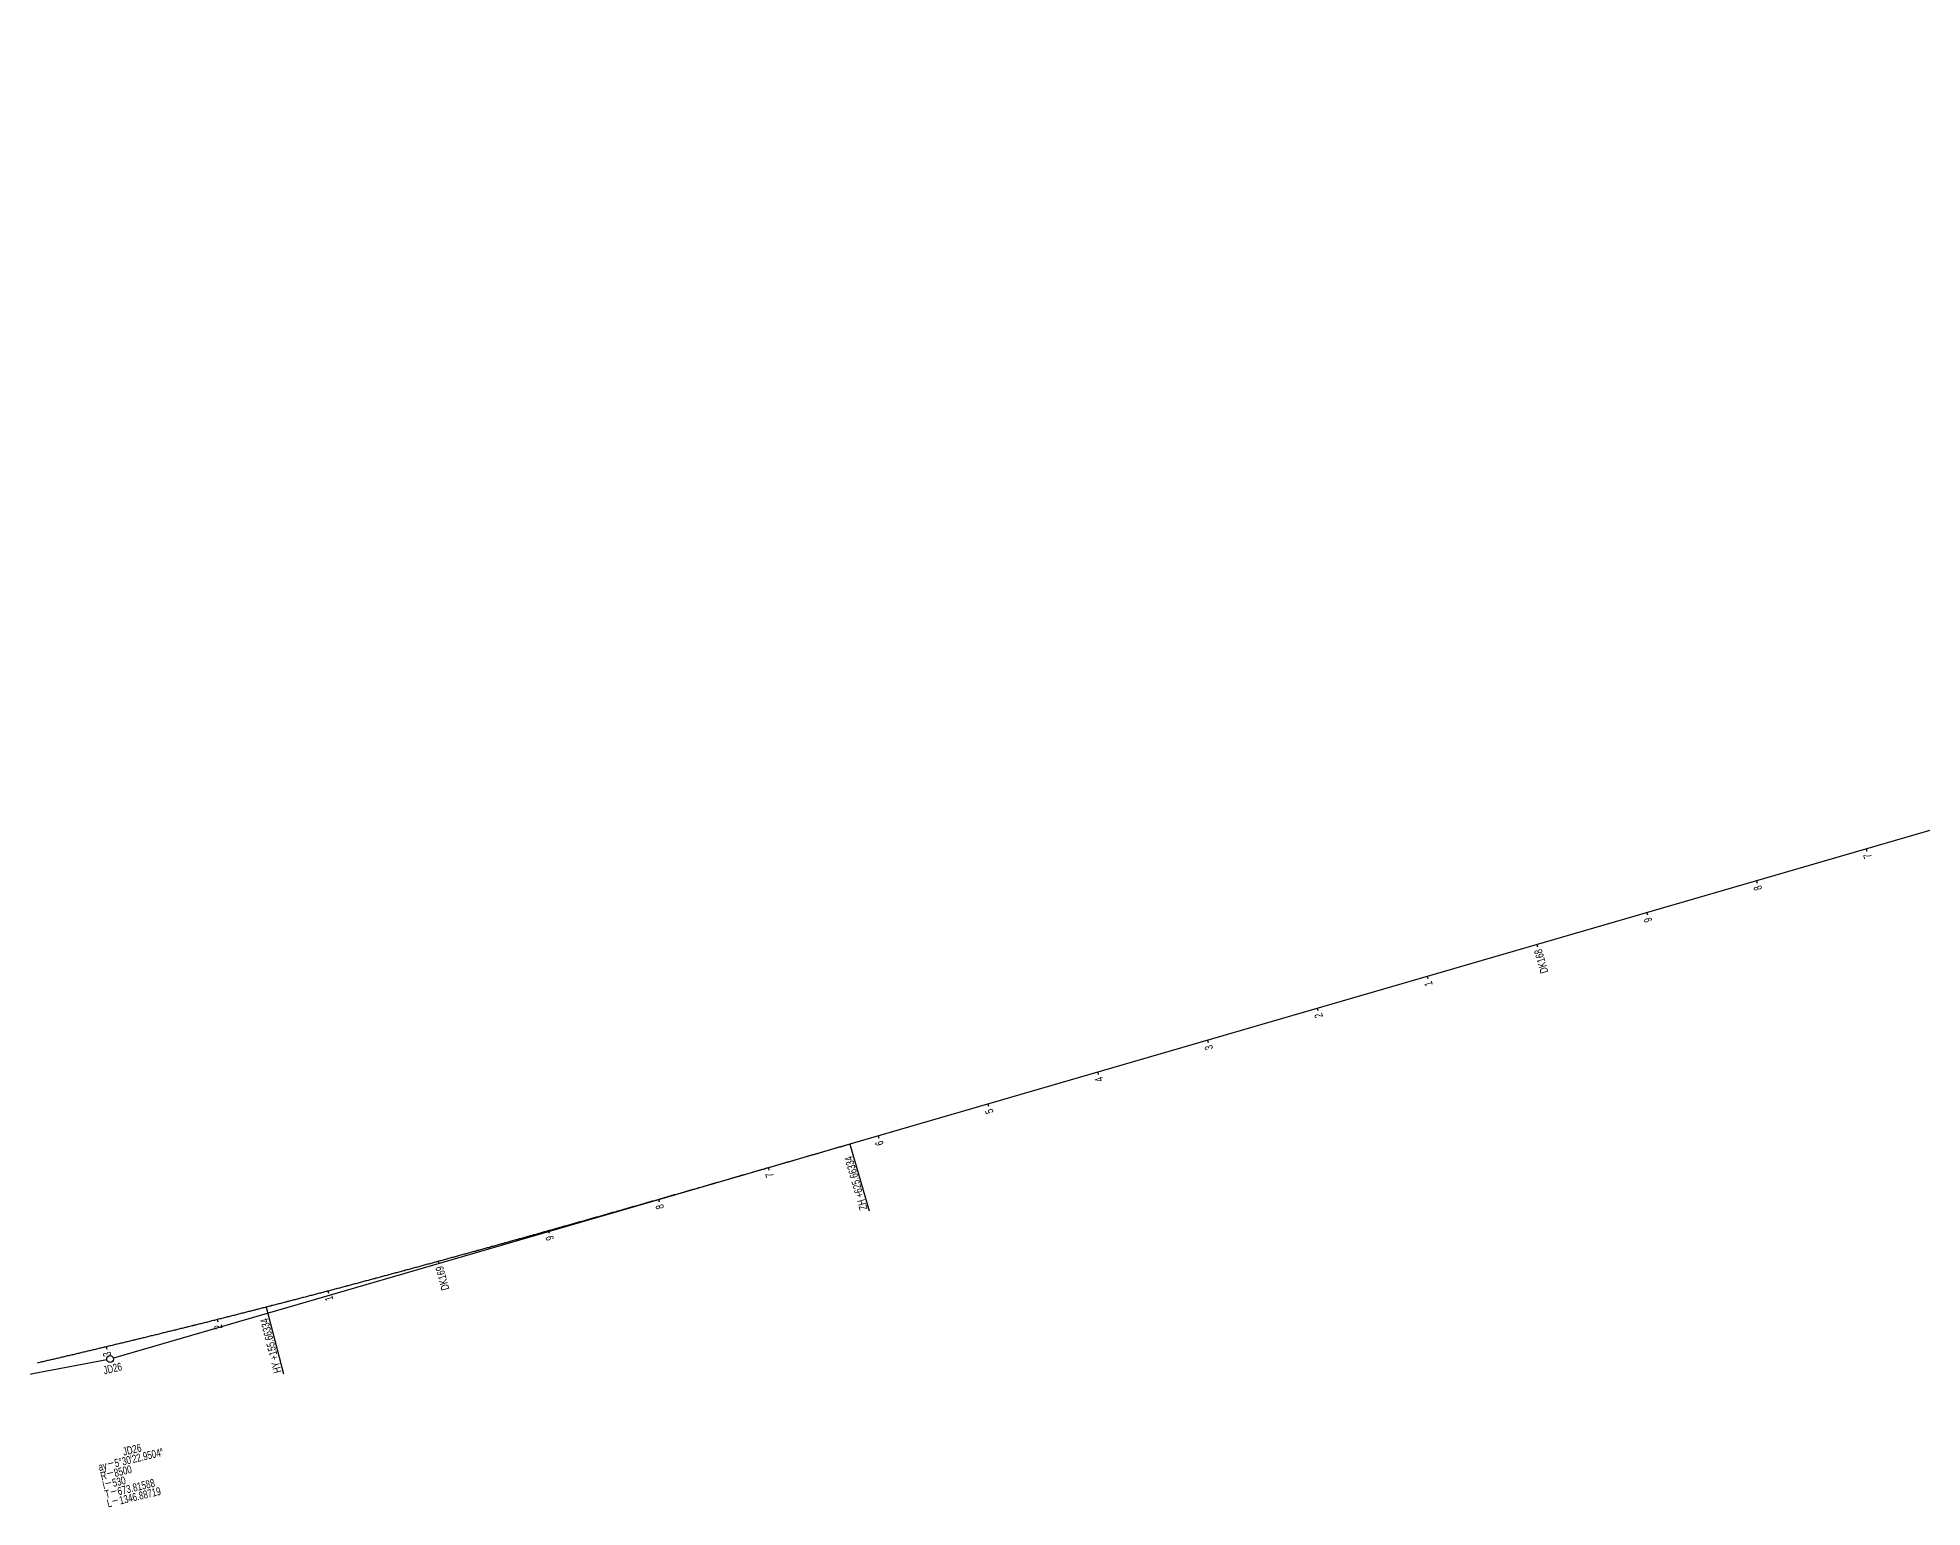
# Model space of a CAD drawing. Header units: millimetres. Extents: x 497834 to 621495, y 3353175 to 3430424.
# Drawn here: x 521918 to 523566, y 3370167 to 3371452 of the extents above; entities that cross this region are included whole.
import ezdxf

# ---------------------------------------------------------------- set-up
doc = ezdxf.new("R2010")
doc.units = ezdxf.units.MM
for name, color, linetype in [('dl6', 7, 'Continuous'), ('沪乍杭打线-0.0-200.8段-施工系转设计系成果-2000坐标系-左线_中线_交点', 7, 'Continuous'), ('沪乍杭打线-0.0-200.8段-施工系转设计系成果-2000坐标系-左线_五大桩', 7, 'Continuous'), ('沪乍杭打线-0.0-200.8段-施工系转设计系成果-2000坐标系-左线_曲线资料', 7, 'Continuous'), ('沪乍杭打线-0.0-200.8段-施工系转设计系成果-2000坐标系-左线_里程', 7, 'Continuous')]:
    doc.layers.add(name, color=color, linetype=linetype)
doc.styles.add('PM_LC', font='slromans.shx', dxfattribs={"width": 0.75, "bigfont": 'hztxt.shx'})
doc.styles.add('PM_QX', font='slromans.shx', dxfattribs={"width": 0.75, "bigfont": 'hztxt.shx'})

msp = doc.modelspace()

# ---------------------------------------------------------------- linework, layer by layer
at = {"layer": 'dl6', "color": 3, "linetype": 'Continuous', "ltscale": 2, "flags": 128}
msp.add_lwpolyline([(525959.3, 3371452), (522628.1, 3370484.4), (522627.1, 3370484.1), (522626.1, 3370483.8), (522625.2, 3370483.5), (522624.2, 3370483.2), (522623.3, 3370483), (522622.3, 3370482.7), (522621.3, 3370482.4), (522620.4, 3370482.1), (522619.4, 3370481.8), (522618.5, 3370481.6), (522617.5, 3370481.3), (522616.5, 3370481), (522615.6, 3370480.7), (522614.6, 3370480.4), (522613.7, 3370480.2), (522612.7, 3370479.9), (522611.7, 3370479.6), (522610.8, 3370479.3), (522609.8, 3370479.1), (522608.9, 3370478.8), (522607.9, 3370478.5), (522606.9, 3370478.2), (522606, 3370477.9), (522605, 3370477.7), (522604.1, 3370477.4), (522603.1, 3370477.1), (522602.1, 3370476.8), (522601.2, 3370476.5), (522600.2, 3370476.3), (522599.3, 3370476), (522598.3, 3370475.7), (522597.3, 3370475.4), (522596.4, 3370475.1), (522595.4, 3370474.9), (522594.4, 3370474.6), (522593.5, 3370474.3), (522592.5, 3370474), (522591.6, 3370473.8), (522590.6, 3370473.5), (522589.6, 3370473.2), (522588.7, 3370472.9), (522587.7, 3370472.6), (522586.8, 3370472.4), (522585.8, 3370472.1), (522584.8, 3370471.8), (522583.9, 3370471.5), (522582.9, 3370471.2), (522582, 3370471), (522581, 3370470.7), (522580, 3370470.4), (522579.1, 3370470.1), (522578.1, 3370469.9), (522577.2, 3370469.6), (522576.2, 3370469.3), (522575.2, 3370469), (522574.3, 3370468.7), (522573.3, 3370468.5), (522572.4, 3370468.2), (522571.4, 3370467.9), (522570.4, 3370467.6), (522569.5, 3370467.3), (522568.5, 3370467.1), (522567.6, 3370466.8), (522566.6, 3370466.5), (522565.6, 3370466.2), (522564.7, 3370466), (522563.7, 3370465.7), (522562.8, 3370465.4), (522561.8, 3370465.1), (522560.8, 3370464.8), (522559.9, 3370464.6), (522558.9, 3370464.3), (522558, 3370464), (522557, 3370463.7), (522556, 3370463.4), (522555.1, 3370463.2), (522554.1, 3370462.9), (522553.2, 3370462.6), (522552.2, 3370462.3), (522551.2, 3370462.1), (522550.3, 3370461.8), (522549.3, 3370461.5), (522548.3, 3370461.2), (522547.4, 3370460.9), (522546.4, 3370460.7), (522545.5, 3370460.4), (522544.5, 3370460.1), (522543.5, 3370459.8), (522542.6, 3370459.6), (522541.6, 3370459.3), (522540.7, 3370459), (522539.7, 3370458.7), (522538.7, 3370458.4), (522537.8, 3370458.2), (522536.8, 3370457.9), (522535.9, 3370457.6), (522534.9, 3370457.3), (522533.9, 3370457.1), (522533, 3370456.8), (522532, 3370456.5), (522531.1, 3370456.2), (522530.1, 3370455.9), (522529.1, 3370455.7), (522528.2, 3370455.4), (522527.2, 3370455.1), (522526.3, 3370454.8), (522525.3, 3370454.6), (522524.3, 3370454.3), (522523.4, 3370454), (522522.4, 3370453.7), (522521.5, 3370453.4), (522520.5, 3370453.2), (522519.5, 3370452.9), (522518.6, 3370452.6), (522517.6, 3370452.3), (522516.6, 3370452.1), (522515.7, 3370451.8), (522514.7, 3370451.5), (522513.8, 3370451.2), (522512.8, 3370450.9), (522511.8, 3370450.7), (522510.9, 3370450.4), (522509.9, 3370450.1), (522509, 3370449.8), (522508, 3370449.6), (522507, 3370449.3), (522506.1, 3370449), (522505.1, 3370448.7), (522504.2, 3370448.4), (522503.2, 3370448.2), (522502.2, 3370447.9), (522501.3, 3370447.6), (522500.3, 3370447.3), (522499.4, 3370447.1), (522498.4, 3370446.8), (522497.4, 3370446.5), (522496.5, 3370446.2), (522495.5, 3370446), (522494.5, 3370445.7), (522493.6, 3370445.4), (522492.6, 3370445.1), (522491.7, 3370444.8), (522490.7, 3370444.6), (522489.7, 3370444.3), (522488.8, 3370444), (522487.8, 3370443.7), (522486.9, 3370443.5), (522485.9, 3370443.2), (522484.9, 3370442.9), (522484, 3370442.6), (522483, 3370442.4), (522482.1, 3370442.1), (522481.1, 3370441.8), (522480.1, 3370441.5), (522479.2, 3370441.2), (522478.2, 3370441), (522477.3, 3370440.7), (522476.3, 3370440.4), (522475.3, 3370440.1), (522474.4, 3370439.9), (522473.4, 3370439.6), (522472.4, 3370439.3), (522471.5, 3370439), (522470.5, 3370438.8), (522469.6, 3370438.5), (522468.6, 3370438.2), (522467.6, 3370437.9), (522466.7, 3370437.7), (522465.7, 3370437.4), (522464.8, 3370437.1), (522463.8, 3370436.8), (522462.8, 3370436.6), (522461.9, 3370436.3), (522460.9, 3370436), (522460, 3370435.7), (522459, 3370435.5), (522458, 3370435.2), (522457.1, 3370434.9), (522456.1, 3370434.6), (522455.1, 3370434.4), (522454.2, 3370434.1), (522453.2, 3370433.8), (522452.3, 3370433.5), (522451.3, 3370433.2), (522450.3, 3370433), (522449.4, 3370432.7), (522448.4, 3370432.4), (522447.5, 3370432.1), (522446.5, 3370431.9), (522445.5, 3370431.6), (522444.6, 3370431.3), (522443.6, 3370431), (522442.6, 3370430.8), (522441.7, 3370430.5), (522440.7, 3370430.2), (522439.8, 3370429.9), (522438.8, 3370429.7), (522437.8, 3370429.4), (522436.9, 3370429.1), (522435.9, 3370428.8), (522435, 3370428.6), (522434, 3370428.3), (522433, 3370428), (522432.1, 3370427.8), (522431.1, 3370427.5), (522430.1, 3370427.2), (522429.2, 3370426.9), (522428.2, 3370426.7), (522427.3, 3370426.4), (522426.3, 3370426.1), (522425.3, 3370425.8), (522424.4, 3370425.6), (522423.4, 3370425.3), (522422.5, 3370425), (522421.5, 3370424.7), (522420.5, 3370424.5), (522419.6, 3370424.2), (522418.6, 3370423.9), (522417.6, 3370423.6), (522416.7, 3370423.4), (522415.7, 3370423.1), (522414.8, 3370422.8), (522413.8, 3370422.5), (522412.8, 3370422.3), (522411.9, 3370422), (522410.9, 3370421.7), (522409.9, 3370421.4), (522409, 3370421.2), (522408, 3370420.9), (522407.1, 3370420.6), (522406.1, 3370420.4), (522405.1, 3370420.1), (522404.2, 3370419.8), (522403.2, 3370419.5), (522402.3, 3370419.3), (522401.3, 3370419), (522400.3, 3370418.7), (522399.4, 3370418.4), (522398.4, 3370418.2), (522397.4, 3370417.9), (522396.5, 3370417.6), (522395.5, 3370417.4), (522394.6, 3370417.1), (522393.6, 3370416.8), (522392.6, 3370416.5), (522391.7, 3370416.3), (522390.7, 3370416), (522389.7, 3370415.7), (522388.8, 3370415.4), (522387.8, 3370415.2), (522386.9, 3370414.9), (522385.9, 3370414.6), (522384.9, 3370414.4), (522384, 3370414.1), (522383, 3370413.8), (522382, 3370413.5), (522381.1, 3370413.3), (522380.1, 3370413), (522379.2, 3370412.7), (522378.2, 3370412.5), (522377.2, 3370412.2), (522376.3, 3370411.9), (522375.3, 3370411.6), (522374.3, 3370411.4), (522373.4, 3370411.1), (522372.4, 3370410.8), (522371.5, 3370410.6), (522370.5, 3370410.3), (522369.5, 3370410), (522368.6, 3370409.7), (522367.6, 3370409.5), (522366.6, 3370409.2), (522365.7, 3370408.9), (522364.7, 3370408.7), (522363.8, 3370408.4), (522362.8, 3370408.1), (522361.8, 3370407.8), (522360.9, 3370407.6), (522359.9, 3370407.3), (522358.9, 3370407), (522358, 3370406.8), (522357, 3370406.5), (522356.1, 3370406.2), (522355.1, 3370405.9), (522354.1, 3370405.7), (522353.2, 3370405.4), (522352.2, 3370405.1), (522351.2, 3370404.9), (522350.3, 3370404.6), (522349.3, 3370404.3), (522348.4, 3370404.1), (522347.4, 3370403.8), (522346.4, 3370403.5), (522345.5, 3370403.2), (522344.5, 3370403), (522343.5, 3370402.7), (522342.6, 3370402.4), (522341.6, 3370402.2), (522340.7, 3370401.9), (522339.7, 3370401.6), (522338.7, 3370401.4), (522337.8, 3370401.1), (522336.8, 3370400.8), (522335.8, 3370400.6), (522334.9, 3370400.3), (522333.9, 3370400), (522332.9, 3370399.7), (522332, 3370399.5), (522331, 3370399.2), (522330.1, 3370398.9), (522329.1, 3370398.7), (522328.1, 3370398.4), (522327.2, 3370398.1), (522326.2, 3370397.9), (522325.2, 3370397.6), (522324.3, 3370397.3), (522323.3, 3370397.1), (522322.4, 3370396.8), (522321.4, 3370396.5), (522320.4, 3370396.3), (522319.5, 3370396), (522318.5, 3370395.7), (522317.5, 3370395.5), (522316.6, 3370395.2), (522315.6, 3370394.9), (522314.6, 3370394.7), (522313.7, 3370394.4), (522312.7, 3370394.1), (522311.8, 3370393.8), (522310.8, 3370393.6), (522309.8, 3370393.3), (522308.9, 3370393), (522307.9, 3370392.8), (522306.9, 3370392.5), (522306, 3370392.2), (522305, 3370392), (522304, 3370391.7), (522303.1, 3370391.4), (522302.1, 3370391.2), (522301.2, 3370390.9), (522300.2, 3370390.6), (522299.2, 3370390.4), (522298.3, 3370390.1), (522297.3, 3370389.8), (522296.3, 3370389.6), (522295.4, 3370389.3), (522294.4, 3370389), (522293.4, 3370388.8), (522292.5, 3370388.5), (522291.5, 3370388.2), (522290.6, 3370388), (522289.6, 3370387.7), (522288.6, 3370387.5), (522287.7, 3370387.2), (522286.7, 3370386.9), (522285.7, 3370386.7), (522284.8, 3370386.4), (522283.8, 3370386.1), (522282.8, 3370385.9), (522281.9, 3370385.6), (522280.9, 3370385.3), (522279.9, 3370385.1), (522279, 3370384.8), (522278, 3370384.5), (522277.1, 3370384.3), (522276.1, 3370384), (522275.1, 3370383.7), (522274.2, 3370383.5), (522273.2, 3370383.2), (522272.2, 3370382.9), (522271.3, 3370382.7), (522270.3, 3370382.4), (522269.3, 3370382.2), (522268.4, 3370381.9), (522267.4, 3370381.6), (522266.4, 3370381.4), (522265.5, 3370381.1), (522264.5, 3370380.8), (522263.6, 3370380.6), (522262.6, 3370380.3), (522261.6, 3370380), (522260.7, 3370379.8), (522259.7, 3370379.5), (522258.7, 3370379.3), (522257.8, 3370379), (522256.8, 3370378.7), (522255.8, 3370378.5), (522254.9, 3370378.2), (522253.9, 3370377.9), (522252.9, 3370377.7), (522252, 3370377.4), (522251, 3370377.2), (522250, 3370376.9), (522249.1, 3370376.6), (522248.1, 3370376.4), (522247.1, 3370376.1), (522246.2, 3370375.8), (522245.2, 3370375.6), (522244.3, 3370375.3), (522243.3, 3370375.1), (522242.3, 3370374.8), (522241.4, 3370374.5), (522240.4, 3370374.3), (522239.4, 3370374), (522238.5, 3370373.7), (522237.5, 3370373.5), (522236.5, 3370373.2), (522235.6, 3370373), (522234.6, 3370372.7), (522233.6, 3370372.4), (522232.7, 3370372.2), (522231.7, 3370371.9), (522230.7, 3370371.7), (522229.8, 3370371.4), (522228.8, 3370371.1), (522227.8, 3370370.9), (522226.9, 3370370.6), (522225.9, 3370370.4), (522224.9, 3370370.1), (522224, 3370369.8), (522223, 3370369.6), (522222, 3370369.3), (522221.1, 3370369.1), (522220.1, 3370368.8), (522219.2, 3370368.5), (522218.2, 3370368.3), (522217.2, 3370368), (522216.3, 3370367.8), (522215.3, 3370367.5), (522214.3, 3370367.2), (522213.4, 3370367), (522212.4, 3370366.7), (522211.4, 3370366.5), (522210.5, 3370366.2), (522209.5, 3370365.9), (522208.5, 3370365.7), (522207.6, 3370365.4), (522206.6, 3370365.2), (522205.6, 3370364.9), (522204.7, 3370364.7), (522203.7, 3370364.4), (522202.7, 3370364.1), (522201.8, 3370363.9), (522200.8, 3370363.6), (522199.8, 3370363.4), (522198.9, 3370363.1), (522197.9, 3370362.8), (522196.9, 3370362.6), (522196, 3370362.3), (522195, 3370362.1), (522194, 3370361.8), (522193.1, 3370361.6), (522192.1, 3370361.3), (522191.1, 3370361), (522190.2, 3370360.8), (522189.2, 3370360.5), (522188.2, 3370360.3), (522187.3, 3370360), (522186.3, 3370359.8), (522185.3, 3370359.5), (522184.4, 3370359.2), (522183.4, 3370359), (522182.4, 3370358.7), (522181.5, 3370358.5), (522180.5, 3370358.2), (522179.5, 3370358), (522178.6, 3370357.7), (522177.6, 3370357.5), (522176.6, 3370357.2), (522175.7, 3370356.9), (522174.7, 3370356.7), (522173.7, 3370356.4), (522172.8, 3370356.2), (522171.8, 3370355.9), (522170.8, 3370355.7), (522169.9, 3370355.4), (522168.9, 3370355.2), (522167.9, 3370354.9), (522167, 3370354.7), (522166, 3370354.4), (522165, 3370354.1), (522164.1, 3370353.9), (522163.1, 3370353.6), (522162.1, 3370353.4), (522161.2, 3370353.1), (522160.2, 3370352.9), (522159.2, 3370352.6), (522158.3, 3370352.4), (522157.3, 3370352.1), (522156.3, 3370351.9), (522155.4, 3370351.6), (522154.4, 3370351.4), (522153.4, 3370351.1), (522152.5, 3370350.8), (522151.5, 3370350.6), (522150.5, 3370350.3), (522149.6, 3370350.1), (522148.6, 3370349.8), (522147.6, 3370349.6), (522146.7, 3370349.3), (522145.7, 3370349.1), (522144.7, 3370348.8), (522143.7, 3370348.6), (522142.8, 3370348.3), (522141.8, 3370348.1), (522140.8, 3370347.8), (522139.9, 3370347.6), (522138.9, 3370347.3), (522137.9, 3370347.1), (522137, 3370346.8), (522136, 3370346.6), (522135, 3370346.3), (522134.1, 3370346.1), (522133.1, 3370345.8), (522132.1, 3370345.6), (522131.2, 3370345.3), (522130.2, 3370345.1), (522129.2, 3370344.8), (522128.3, 3370344.6), (522127.3, 3370344.3), (522126.3, 3370344.1), (522125.4, 3370343.8), (522124.4, 3370343.6), (522123.4, 3370343.3), (522122.5, 3370343.1), (522121.5, 3370342.8), (522120.5, 3370342.6), (522119.5, 3370342.3), (522118.6, 3370342.1), (522117.6, 3370341.8, -0.008438), (522116.6, 3370341.6), (522115.7, 3370341.3), (522114.7, 3370341.1), (522113.7, 3370340.8), (522112.8, 3370340.6), (522112.8, 3370340.6), (522111.8, 3370340.3), (522110.8, 3370340.1), (522109.9, 3370339.8), (522108.9, 3370339.6), (522107.9, 3370339.3), (522107.9, 3370339.3), (522107, 3370339.1), (522106, 3370338.8), (522105, 3370338.6), (522104, 3370338.3), (522103.1, 3370338.1), (522103.1, 3370338.1), (522102.1, 3370337.9), (522101.1, 3370337.6), (522100.2, 3370337.4), (522099.2, 3370337.1), (522098.2, 3370336.9), (522098.2, 3370336.9), (522097.3, 3370336.6), (522096.3, 3370336.4), (522095.3, 3370336.1), (522094.4, 3370335.9), (522093.4, 3370335.6), (522093.4, 3370335.6), (522092.4, 3370335.4), (522091.4, 3370335.1), (522090.5, 3370334.9), (522089.5, 3370334.6), (522088.5, 3370334.4), (522088.5, 3370334.4), (522087.6, 3370334.2), (522086.6, 3370333.9), (522085.6, 3370333.7), (522084.7, 3370333.4), (522083.7, 3370333.2), (522083.7, 3370333.2), (522082.7, 3370332.9), (522081.8, 3370332.7), (522080.8, 3370332.4), (522079.8, 3370332.2), (522078.8, 3370332), (522078.8, 3370332), (522077.9, 3370331.7), (522076.9, 3370331.5), (522075.9, 3370331.2), (522075, 3370331), (522074, 3370330.7), (522074, 3370330.7), (522073, 3370330.5), (522072.1, 3370330.2), (522071.1, 3370330), (522070.1, 3370329.8), (522069.1, 3370329.5), (522069.1, 3370329.5), (522068.2, 3370329.3), (522067.2, 3370329), (522066.2, 3370328.8), (522065.3, 3370328.5), (522064.3, 3370328.3), (522064.3, 3370328.3), (522063.3, 3370328.1), (522062.4, 3370327.8), (522061.4, 3370327.6), (522060.4, 3370327.3), (522059.4, 3370327.1), (522059.4, 3370327.1), (522058.5, 3370326.8), (522057.5, 3370326.6), (522056.5, 3370326.4), (522055.6, 3370326.1), (522054.6, 3370325.9), (522054.6, 3370325.9), (522053.6, 3370325.6), (522052.7, 3370325.4), (522051.7, 3370325.2), (522050.7, 3370324.9), (522049.7, 3370324.7), (522049.7, 3370324.7), (522048.8, 3370324.4), (522047.8, 3370324.2), (522046.8, 3370324), (522045.9, 3370323.7), (522044.9, 3370323.5), (522044.9, 3370323.5), (522043.9, 3370323.2), (522042.9, 3370323), (522042, 3370322.8), (522041, 3370322.5), (522040, 3370322.3), (522040, 3370322.3), (522039.1, 3370322), (522038.1, 3370321.8), (522037.1, 3370321.6), (522036.2, 3370321.3), (522035.2, 3370321.1), (522035.2, 3370321.1), (522034.2, 3370320.8), (522033.2, 3370320.6), (522032.3, 3370320.4), (522031.3, 3370320.1), (522030.3, 3370319.9), (522030.3, 3370319.9), (522029.4, 3370319.6), (522028.4, 3370319.4), (522027.4, 3370319.2), (522026.4, 3370318.9), (522025.5, 3370318.7), (522025.5, 3370318.7), (522024.5, 3370318.5), (522023.5, 3370318.2), (522022.6, 3370318), (522021.6, 3370317.7), (522020.6, 3370317.5), (522020.6, 3370317.5), (522019.6, 3370317.3), (522018.7, 3370317), (522017.7, 3370316.8), (522016.7, 3370316.6), (522015.8, 3370316.3), (522015.8, 3370316.3), (522014.8, 3370316.1), (522013.8, 3370315.8), (522012.8, 3370315.6), (522011.9, 3370315.4), (522010.9, 3370315.1), (522010.9, 3370315.1), (522009.9, 3370314.9), (522009, 3370314.7), (522008, 3370314.4), (522007, 3370314.2), (522006, 3370314), (522006, 3370314), (522005.1, 3370313.7), (522004.1, 3370313.5), (522003.1, 3370313.2), (522002.2, 3370313), (522001.2, 3370312.8), (522001.2, 3370312.8), (522000.2, 3370312.5), (521999.2, 3370312.3), (521998.3, 3370312.1), (521997.3, 3370311.8), (521996.3, 3370311.6), (521996.3, 3370311.6), (521995.3, 3370311.4), (521994.4, 3370311.1), (521993.4, 3370310.9), (521992.4, 3370310.7), (521991.5, 3370310.4), (521991.5, 3370310.4), (521990.5, 3370310.2), (521989.5, 3370310), (521988.5, 3370309.7), (521987.6, 3370309.5), (521986.6, 3370309.3), (521986.6, 3370309.3), (521985.6, 3370309), (521984.7, 3370308.8), (521983.7, 3370308.6), (521982.7, 3370308.3), (521981.7, 3370308.1), (521981.7, 3370308.1), (521980.8, 3370307.9), (521979.8, 3370307.6), (521978.8, 3370307.4), (521977.8, 3370307.2), (521976.9, 3370306.9), (521976.9, 3370306.9), (521975.9, 3370306.7), (521974.9, 3370306.5), (521974, 3370306.2), (521973, 3370306), (521972, 3370305.8), (521972, 3370305.8), (521971, 3370305.5), (521970.1, 3370305.3), (521969.1, 3370305.1), (521968.1, 3370304.8), (521967.1, 3370304.6), (521967.1, 3370304.6), (521966.2, 3370304.4), (521965.2, 3370304.2), (521964.2, 3370303.9), (521963.3, 3370303.7), (521962.3, 3370303.5), (521962.3, 3370303.5), (521961.3, 3370303.2), (521960.3, 3370303), (521959.4, 3370302.8), (521958.4, 3370302.5), (521957.4, 3370302.3), (521957.4, 3370302.3), (521956.4, 3370302.1), (521955.5, 3370301.8), (521954.5, 3370301.6), (521953.5, 3370301.4), (521952.5, 3370301.2), (521952.5, 3370301.2), (521951.6, 3370300.9), (521950.6, 3370300.7), (521949.6, 3370300.5), (521948.7, 3370300.2), (521947.7, 3370300), (521947.7, 3370300), (521946.7, 3370299.8), (521945.7, 3370299.6), (521944.8, 3370299.3), (521943.8, 3370299.1), (521942.8, 3370298.9), (521942.8, 3370298.9), (521941.8, 3370298.6), (521940.9, 3370298.4), (521939.9, 3370298.2), (521938.9, 3370298), (521937.9, 3370297.7), (521937.9, 3370297.7), (521937, 3370297.5), (521936, 3370297.3), (521935, 3370297), (521934, 3370296.8), (521933.1, 3370296.6), (521933.1, 3370296.6), (521932.1, 3370296.4), (521931.1, 3370296.1), (521930.2, 3370295.9), (521929.2, 3370295.7), (521928.2, 3370295.5), (521928.2, 3370295.5), (521927.2, 3370295.2), (521926.3, 3370295), (521925.3, 3370294.8), (521924.3, 3370294.6), (521923.3, 3370294.3), (521923.3, 3370294.3), (521922.4, 3370294.1), (521921.4, 3370293.9), (521920.4, 3370293.7), (521919.4, 3370293.4), (521918.5, 3370293.2), (521918.5, 3370293.2), (521917.5, 3370293)], format="xyb", dxfattribs=at)
at = {"layer": '沪乍杭打线-0.0-200.8段-施工系转设计系成果-2000坐标系-左线_中线_交点', "color": 6, "linetype": 'Continuous', "ltscale": 2}
for p, q in [((522628.1, 3370484.4), (521983.9, 3370297.2)), ((521978, 3370295.8), (521318.9, 3370171.4))]:
    msp.add_line(p, q, dxfattribs=at)
msp.add_circle((521981, 3370296.4), 3, dxfattribs=at)
at = {"layer": '沪乍杭打线-0.0-200.8段-施工系转设计系成果-2000坐标系-左线_五大桩', "color": 5, "linetype": 'Continuous', "ltscale": 2}
for p, q in [((522628.1, 3370484.4), (522645, 3370426.1)), ((522117.6, 3370341.8), (522132.6, 3370283.5))]:
    msp.add_line(p, q, dxfattribs=at)
at = {"layer": '沪乍杭打线-0.0-200.8段-施工系转设计系成果-2000坐标系-左线_里程', "color": 5, "linetype": 'Continuous', "ltscale": 2}
for p, q in [((523517, 3370742.6), (523517.5, 3370740.6)), ((523420.9, 3370714.7), (523421.5, 3370712.7)), ((523324.9, 3370686.8), (523325.5, 3370684.8)), ((523228.9, 3370658.9), (523229.4, 3370657)), ((523132.9, 3370631), (523133.4, 3370629.1)), ((523036.8, 3370603.1), (523037.4, 3370601.2)), ((522940.8, 3370575.2), (522941.4, 3370573.3)), ((522844.8, 3370547.3), (522845.3, 3370545.4)), ((522748.7, 3370519.4), (522749.3, 3370517.5)), ((522652.7, 3370491.5), (522653.3, 3370489.6)), ((522556.7, 3370463.6), (522557.2, 3370461.7)), ((522460.6, 3370435.9), (522461.1, 3370434)), ((522364.4, 3370408.6), (522364.9, 3370406.6)), ((522268, 3370381.8), (522268.6, 3370379.9)), ((522171.5, 3370355.8), (522172, 3370353.9)), ((522074.6, 3370330.9), (522075.1, 3370329)), ((521977.5, 3370307.1), (521978, 3370305.1))]:
    msp.add_line(p, q, dxfattribs=at)

# ---------------------------------------------------------------- texts
at = {"layer": '沪乍杭打线-0.0-200.8段-施工系转设计系成果-2000坐标系-左线_中线_交点', "color": 5, "style": 'PM_QX', "width": 0.75}
msp.add_text('JD26', height=7, rotation=13.4437, dxfattribs=at).set_placement((521976, 3370282.9))
at = {"layer": '沪乍杭打线-0.0-200.8段-施工系转设计系成果-2000坐标系-左线_五大桩', "color": 5, "style": 'PM_QX', "width": 0.75}
for s, rotation, p in [('ZH +625.66334', 106.197, (522643.5, 3370427.8)), ('HY +155.66334', 104.4107, (522131.1, 3370285.2))]:
    msp.add_text(s, height=7, rotation=rotation, dxfattribs=at).set_placement(p)
at = {"layer": '沪乍杭打线-0.0-200.8段-施工系转设计系成果-2000坐标系-左线_曲线资料', "color": 5, "style": 'PM_QX', "width": 0.75}
msp.add_text('JD26', height=7, rotation=13.4437, dxfattribs=at).set_placement((521993, 3370211.9))
at = {"layer": '沪乍杭打线-0.0-200.8段-施工系转设计系成果-2000坐标系-左线_曲线资料', "color": 5, "insert": (521970, 3370205.2), "char_height": 7, "attachment_point": 1, "rotation": 13.4437, "line_spacing_factor": 0.7, "style": 'PM_QX'}
msp.add_mtext('\\W0.750000;ay－5°30′22.9504″\\PR－8500\\Pl－530\\PT－673.81588\\PL－1346.88719', dxfattribs=at)
at = {"layer": '沪乍杭打线-0.0-200.8段-施工系转设计系成果-2000坐标系-左线_里程', "color": 2, "style": 'PM_LC', "width": 0.75}
for s, rotation, p in [('7', 106.197, (523522, 3370735.3)), ('8', 106.197, (523426, 3370707.4)), ('9', 106.197, (523329.9, 3370679.5)), ('DK168', 106.197, (523239, 3370634.9)), ('1', 106.197, (523137.9, 3370623.7)), ('2', 106.197, (523041.9, 3370595.8)), ('3', 106.197, (522945.8, 3370567.9)), ('4', 106.197, (522849.8, 3370540)), ('5', 106.197, (522753.8, 3370512.1)), ('6', 106.197, (522657.7, 3370484.2)), ('7', 106.1618, (522561.7, 3370456.3)), ('8', 106.0037, (522465.6, 3370428.6)), ('9', 105.7184, (522369.4, 3370401.2)), ('DK169', 105.3059, (522277.8, 3370357.6)), ('1', 104.7662, (522176.3, 3370348.4)), ('2', 104.1118, (522079.4, 3370323.4)), ('3', 103.4377, (521982.2, 3370299.6))]:
    msp.add_text(s, height=7, rotation=rotation, dxfattribs=at).set_placement(p)

doc.saveas('drawing.dxf')
